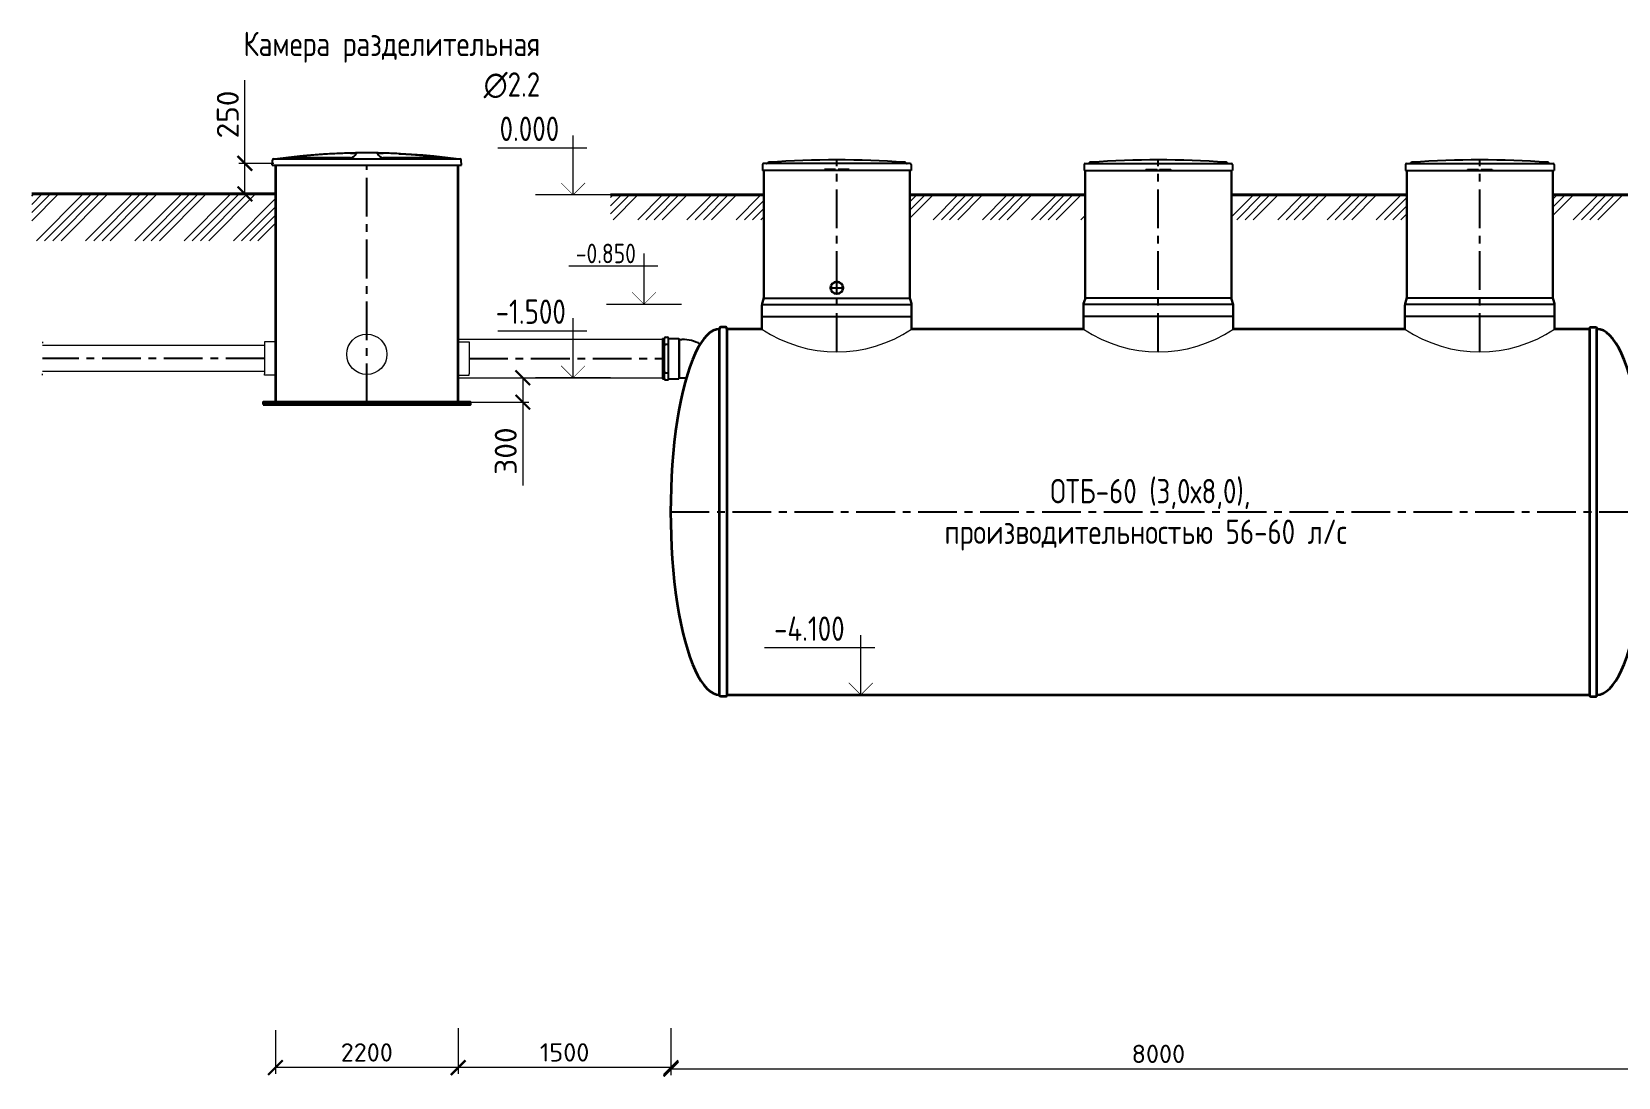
# Model space of a CAD drawing. Header units: millimetres. Extents: x 24859265 to 26550985, y 32092698 to 33532929.
# Drawn here: x 26216617 to 26229637, y 33031291 to 33039867 of the extents above; entities that cross this region are included whole.
import ezdxf

# ---------------------------------------------------------------- set-up
doc = ezdxf.new("R2010")
doc.units = ezdxf.units.MM
doc.linetypes.add('осевая', pattern=[50.8, 31.75, -6.35, 6.35, -6.35])
doc.layers.add('Mitat', color=1, linetype='Continuous')
doc.layers.add('Системный слой', color=7, linetype='Continuous')
doc.layers.add('эколайн', color=7, linetype='Continuous', lineweight=30)
doc.styles.add('ARTEM Arial', font='simplex.shx')
doc.styles.add('ARTEM GOST', font='GOST_0.TTF')
doc.dimstyles.new('ARTEM', dxfattribs={"dimtxt": 70, "dimasz": 50, "dimexe": 35, "dimexo": 15, "dimgap": 10, "dimtad": 1, "dimdec": 0, "dimtxsty": 'ARTEM Arial', "dimcen": 2.5, "dimclrd": 7, "dimclre": 7, "dimclrt": 7, "dimadec": 0, "dimazin": 0, "dimtfac": 1, "dimtdec": 0, "dimtmove": 0, "dimatfit": 3, "dimfxl": 1, "dimlwd": 15, "dimlwe": 15, "dimarcsym": 0})

# ---------------------------------------------------------------- blocks, each defined once
blk = doc.blocks.new('_ArchTick')
at = {"color": 0, "linetype": 'ByBlock', "const_width": 0.15}
blk.add_lwpolyline([(-0.5, -0.5), (0.5, 0.5)], dxfattribs=at)
blk = doc.blocks.new('*D468')
at = {"color": 5, "lineweight": 15, "transparency": 16777216}
for p, q in [((26220221, 33037028), (26220697, 33037028)), ((26220647, 33037028), (26220647, 33036828)), ((26220132, 33036828), (26220697, 33036828)), ((26220647, 33036828), (26220647, 33036145))]:
    blk.add_line(p, q, dxfattribs=at)
at = {"color": 5, "lineweight": 15, "transparency": 16777216, "xscale": 120, "yscale": 120, "zscale": 120}
for p, rotation in [((26220647, 33037028), 90), ((26220647, 33036828), 270)]:
    blk.add_blockref('_ArchTick', p, dxfattribs=dict(at, rotation=rotation))
at = {"color": 7, "lineweight": 20, "transparency": 16777216, "insert": (26220507, 33036427), "char_height": 180, "attachment_point": 5, "rotation": 90, "style": 'ARTEM Arial'}
blk.add_mtext('300', dxfattribs=at)
blk = doc.blocks.new('*D469')
at = {"color": 5, "lineweight": 15, "transparency": 16777216}
for p, q in [((26218366, 33038787), (26218366, 33039469)), ((26218603, 33038787), (26218316, 33038787)), ((26218366, 33038537), (26218366, 33038787)), ((26218603, 33038537), (26218316, 33038537))]:
    blk.add_line(p, q, dxfattribs=at)
at = {"color": 5, "lineweight": 15, "transparency": 16777216, "xscale": 120, "yscale": 120, "zscale": 120}
for p, rotation in [((26218366, 33038787), 90), ((26218366, 33038537), 270)]:
    blk.add_blockref('_ArchTick', p, dxfattribs=dict(at, rotation=rotation))
at = {"color": 7, "lineweight": 20, "transparency": 16777216, "insert": (26218226, 33039188), "char_height": 180, "attachment_point": 5, "rotation": 90, "style": 'ARTEM Arial'}
blk.add_mtext('250', dxfattribs=at)
blk = doc.blocks.new('*D470')
at = {"color": 7, "lineweight": 15, "transparency": 16777216}
for p, q in [((26221863, 33031693), (26221863, 33031308)), ((26229863, 33031680), (26229863, 33031308)), ((26229863, 33031358), (26221863, 33031358))]:
    blk.add_line(p, q, dxfattribs=at)
at = {"color": 7, "lineweight": 15, "transparency": 16777216, "xscale": 120, "yscale": 120, "zscale": 120, "rotation": 180}
blk.add_blockref('_ArchTick', (26221863, 33031358), dxfattribs=at)
at = {"color": 7, "lineweight": 15, "transparency": 16777216, "xscale": 120, "yscale": 120, "zscale": 120}
blk.add_blockref('_ArchTick', (26229863, 33031358), dxfattribs=at)
at = {"color": 7, "lineweight": 20, "transparency": 16777216, "insert": (26225863, 33031483), "char_height": 150, "attachment_point": 5, "style": 'ARTEM Arial'}
blk.add_mtext('8000', dxfattribs=at)
blk = doc.blocks.new('*D489')
at = {"color": 7, "lineweight": 15, "transparency": 16777216}
for p, q in [((26220117, 33031678), (26220117, 33031320)), ((26221863, 33031693), (26221863, 33031320)), ((26221863, 33031370), (26220117, 33031370))]:
    blk.add_line(p, q, dxfattribs=at)
at = {"color": 7, "lineweight": 15, "transparency": 16777216, "xscale": 120, "yscale": 120, "zscale": 120, "rotation": 180}
blk.add_blockref('_ArchTick', (26220117, 33031370), dxfattribs=at)
at = {"color": 7, "lineweight": 15, "transparency": 16777216, "xscale": 120, "yscale": 120, "zscale": 120}
blk.add_blockref('_ArchTick', (26221863, 33031370), dxfattribs=at)
at = {"color": 7, "lineweight": 20, "transparency": 16777216, "insert": (26220990, 33031495), "char_height": 150, "attachment_point": 5, "style": 'ARTEM Arial'}
blk.add_mtext('1500', dxfattribs=at)
blk = doc.blocks.new('*D490')
at = {"color": 7, "lineweight": 15, "transparency": 16777216}
for p, q in [((26218617, 33031678), (26218617, 33031320)), ((26220117, 33031693), (26220117, 33031320)), ((26220117, 33031370), (26218617, 33031370))]:
    blk.add_line(p, q, dxfattribs=at)
at = {"color": 7, "lineweight": 15, "transparency": 16777216, "xscale": 120, "yscale": 120, "zscale": 120, "rotation": 180}
blk.add_blockref('_ArchTick', (26218617, 33031370), dxfattribs=at)
at = {"color": 7, "lineweight": 15, "transparency": 16777216, "xscale": 120, "yscale": 120, "zscale": 120}
blk.add_blockref('_ArchTick', (26220117, 33031370), dxfattribs=at)
at = {"color": 7, "lineweight": 20, "transparency": 16777216, "insert": (26219367, 33031495), "char_height": 150, "attachment_point": 5, "style": 'ARTEM Arial'}
blk.add_mtext('2200', dxfattribs=at)

msp = doc.modelspace()

# ---------------------------------------------------------------- hatches: boundary and pattern name
at = {"lineweight": 20}
h = msp.add_hatch(dxfattribs=at)
h.set_pattern_fill('ANSI34', color=253, scale=15, style=0)
h.set_pattern_definition([(45, (25874252.4, 33862823.8), (-202.05576, 202.05576), []), (45, (25874319.77, 33862823.8), (-202.05576, 202.05576), []), (45, (25874387.12, 33862823.8), (-202.05576, 202.05576), []), (45, (25874454.47, 33862823.8), (-202.05576, 202.05576), [])])
h.paths.add_polyline_path([(26218617.0076, 33038536.6327), (26216617.0076, 33038536.6327), (26216617.0076, 33038152.5421), (26218617.0076, 33038152.5421)])

# ---------------------------------------------------------------- linework, layer by layer
at = {"color": 1, "linetype": 'осевая', "lineweight": 25, "ltscale": 10}
for p, q in [((26223224.1273, 33037240.6225), (26223224.1273, 33038815.3757)), ((26225862.5202, 33037240.6225), (26225862.5202, 33038815.3757)), ((26228500.9131, 33037240.6225), (26228500.9131, 33038815.3757)), ((26219367.0076, 33036828.0109), (26219367.0076, 33038773.6757)), ((26223174.1273, 33037766.9072), (26223274.1273, 33037766.9072)), ((26223224.1273, 33037716.9072), (26223224.1273, 33037816.9072)), ((26218527.6515, 33037186.6327), (26216706.3638, 33037186.6327)), ((26220206.3638, 33037186.6327), (26221794.522, 33037186.6327)), ((26221860.2687, 33035928.3327), (26229860.2687, 33035928.3327))]:
    msp.add_line(p, q, dxfattribs=at)
at = {"lineweight": 35}
for p, q in [((26218617.0076, 33038773.6757), (26218617.0076, 33036828.0109)), ((26220117.0076, 33036828.0109), (26220117.0076, 33038773.6757)), ((26218617.0076, 33036828.0109), (26220117.0076, 33036828.0109))]:
    msp.add_line(p, q, dxfattribs=at)
at = {"lineweight": 30}
for p, q in [((26222624.1273, 33038728.3327), (26222624.1273, 33037688.0829)), ((26223824.1273, 33038728.3327), (26223824.1273, 33037688.0829)), ((26225262.5202, 33038728.3327), (26225262.5202, 33037681.2652)), ((26226462.5202, 33038728.3327), (26226462.5202, 33037688.0829)), ((26227900.9131, 33038728.3327), (26227900.9131, 33037681.2652)), ((26229100.9131, 33038728.3327), (26229100.9131, 33037688.0829)), ((26222610.1273, 33037624.8428), (26222610.1273, 33037428.3327)), ((26222611.4553, 33037637.35), (26222622.7992, 33037674.5122)), ((26223836.7992, 33037637.35), (26223825.4553, 33037674.5122)), ((26223838.1273, 33037624.8428), (26223838.1273, 33037428.3327)), ((26225248.5202, 33037624.8428), (26225248.5202, 33037428.3327)), ((26225249.8482, 33037637.35), (26225261.1921, 33037674.5122)), ((26226475.1921, 33037637.35), (26226463.8482, 33037674.5122)), ((26226476.5202, 33037624.8428), (26226476.5202, 33037428.3327)), ((26227886.9131, 33037624.8428), (26227886.9131, 33037428.3327)), ((26227888.2411, 33037637.35), (26227899.585, 33037674.5122)), ((26229113.585, 33037637.35), (26229102.2411, 33037674.5122)), ((26229114.9131, 33037624.8428), (26229114.9131, 33037428.3327))]:
    msp.add_line(p, q, dxfattribs=at)
at = {"lineweight": 40}
for p, q in [((26216617.0076, 33038536.6327), (26218617.0076, 33038536.6327)), ((26222624.1273, 33038528.3327), (26221367.9988, 33038528.3327)), ((26225262.5202, 33038528.3327), (26223824.1273, 33038528.3327)), ((26227900.9131, 33038528.3327), (26226462.5202, 33038528.3327)), ((26232114.8277, 33038528.3327), (26229100.9131, 33038528.3327))]:
    msp.add_line(p, q, dxfattribs=at)
at = {"lineweight": 20}
for p, q in [((26221367.9988, 33038506.935), (26221389.3966, 33038528.3327)), ((26221367.9988, 33038439.583), (26221456.7485, 33038528.3327)), ((26221367.9988, 33038372.2311), (26221524.1005, 33038528.3327)), ((26221387.9723, 33038324.8525), (26221591.4526, 33038528.3327)), ((26221590.0279, 33038324.8525), (26221793.5081, 33038528.3327)), ((26221657.3798, 33038324.8525), (26221860.86, 33038528.3327)), ((26221724.7318, 33038324.8525), (26221928.212, 33038528.3327)), ((26221792.0839, 33038324.8525), (26221995.5641, 33038528.3327)), ((26221994.1394, 33038324.8525), (26222197.6196, 33038528.3327)), ((26222061.4913, 33038324.8525), (26222264.9716, 33038528.3327)), ((26222128.8433, 33038324.8525), (26222332.3235, 33038528.3327)), ((26222196.1954, 33038324.8525), (26222399.6756, 33038528.3327)), ((26222398.2509, 33038324.8525), (26222601.7311, 33038528.3327)), ((26223824.1273, 33038471.0424), (26223881.4177, 33038528.3327)), ((26223824.1273, 33038403.6904), (26223948.7696, 33038528.3327)), ((26223824.1273, 33038336.3383), (26224016.1217, 33038528.3327)), ((26224014.697, 33038324.8525), (26224218.1772, 33038528.3327)), ((26224082.049, 33038324.8525), (26224285.5292, 33038528.3327)), ((26224149.4009, 33038324.8525), (26224352.8811, 33038528.3327)), ((26224216.753, 33038324.8525), (26224420.2332, 33038528.3327)), ((26224418.8085, 33038324.8525), (26224622.2888, 33038528.3327)), ((26224486.1605, 33038324.8525), (26224689.6407, 33038528.3327)), ((26224553.5124, 33038324.8525), (26224756.9927, 33038528.3327)), ((26224620.8645, 33038324.8525), (26224824.3448, 33038528.3327)), ((26224822.9201, 33038324.8525), (26225026.4003, 33038528.3327)), ((26224890.272, 33038324.8525), (26225093.7522, 33038528.3327)), ((26224957.624, 33038324.8525), (26225161.1042, 33038528.3327)), ((26225024.9761, 33038324.8525), (26225228.4563, 33038528.3327)), ((26226462.5202, 33038348.0065), (26226642.8464, 33038528.3327)), ((26226506.7181, 33038324.8525), (26226710.1983, 33038528.3327)), ((26226574.0701, 33038324.8525), (26226777.5503, 33038528.3327)), ((26226641.4222, 33038324.8525), (26226844.9024, 33038528.3327)), ((26226843.4777, 33038324.8525), (26227046.9579, 33038528.3327)), ((26226910.8296, 33038324.8525), (26227114.3099, 33038528.3327)), ((26226978.1816, 33038324.8525), (26227181.6618, 33038528.3327)), ((26227045.5337, 33038324.8525), (26227249.0139, 33038528.3327)), ((26227247.5892, 33038324.8525), (26227451.0694, 33038528.3327)), ((26227314.9412, 33038324.8525), (26227518.4214, 33038528.3327)), ((26227382.2931, 33038324.8525), (26227585.7733, 33038528.3327)), ((26227449.6452, 33038324.8525), (26227653.1254, 33038528.3327)), ((26227651.7007, 33038324.8525), (26227855.181, 33038528.3327)), ((26229100.9131, 33038494.3783), (26229134.8675, 33038528.3327)), ((26229100.9131, 33038427.0264), (26229202.2194, 33038528.3327)), ((26229100.9131, 33038359.6743), (26229269.5715, 33038528.3327)), ((26229268.1468, 33038324.8525), (26229471.6271, 33038528.3327)), ((26229335.4988, 33038324.8525), (26229538.979, 33038528.3327)), ((26229402.8507, 33038324.8525), (26229606.331, 33038528.3327)), ((26229470.2028, 33038324.8525), (26229673.6831, 33038528.3327)), ((26222465.6029, 33038324.8525), (26222624.1273, 33038483.3769)), ((26222532.9548, 33038324.8525), (26222624.1273, 33038416.025)), ((26227719.0527, 33038324.8525), (26227900.9131, 33038506.7129)), ((26227786.4046, 33038324.8525), (26227900.9131, 33038439.3609)), ((26222600.3069, 33038324.8525), (26222624.1273, 33038348.6729)), ((26225227.0316, 33038324.8525), (26225262.5202, 33038360.3411)), ((26227853.7567, 33038324.8525), (26227900.9131, 33038372.0088)), ((26220117.0076, 33037344.9327), (26221794.522, 33037344.9327)), ((26216706.3638, 33037322.1902), (26216706.3638, 33037311.3827)), ((26218527.6515, 33037294.3327), (26216706.3638, 33037294.3327)), ((26218617.0076, 33037322.1902), (26218527.6515, 33037322.1902)), ((26218527.6515, 33037322.1902), (26218527.6515, 33037311.3827)), ((26218527.6515, 33037311.3827), (26218527.6515, 33037061.8827)), ((26220117.0076, 33037322.1902), (26220206.3638, 33037322.1902)), ((26220206.3638, 33037322.1902), (26220206.3638, 33037311.3827)), ((26220206.3638, 33037311.3827), (26220206.3638, 33037061.8827)), ((26218527.6515, 33037078.9327), (26216706.3638, 33037078.9327)), ((26216706.3638, 33037051.0753), (26216706.3638, 33037061.8827)), ((26218527.6515, 33037051.0753), (26218527.6515, 33037061.8827)), ((26218617.0076, 33037051.0753), (26218527.6515, 33037051.0753)), ((26220117.0076, 33037051.0753), (26220206.3638, 33037051.0753)), ((26220117.0076, 33037028.3327), (26221794.522, 33037028.3327)), ((26220206.3638, 33037051.0753), (26220206.3638, 33037061.8827))]:
    msp.add_line(p, q, dxfattribs=at)
at = {"lineweight": 25}
for p, q in [((26222610.4601, 33037630.597), (26223837.7945, 33037630.597)), ((26222623.7945, 33037681.2652), (26223824.4601, 33037681.2652)), ((26226476.1874, 33037630.597), (26225248.853, 33037630.597)), ((26226462.853, 33037681.2652), (26225262.1874, 33037681.2652)), ((26229114.5803, 33037630.597), (26227887.2459, 33037630.597)), ((26229101.2459, 33037681.2652), (26227900.5803, 33037681.2652)), ((26222610.1273, 33037531.8428), (26223838.1273, 33037531.8428)), ((26226476.5202, 33037531.8428), (26225248.5202, 33037531.8428)), ((26229114.9131, 33037531.8428), (26227886.9131, 33037531.8428))]:
    msp.add_line(p, q, dxfattribs=at)
at = {"color": 7, "lineweight": 25}
for p, q in [((26221794.522, 33037351.0327), (26221794.522, 33037020.6327)), ((26221794.522, 33037351.0327), (26221809.522, 33037351.0327)), ((26221809.522, 33037019.0327), (26221809.522, 33037352.6327)), ((26221818.222, 33037361.3327), (26221833.522, 33037361.3327)), ((26221842.222, 33037019.0327), (26221842.222, 33037352.6327)), ((26221842.222, 33037351.0327), (26221926.522, 33037351.0327)), ((26221930.9676, 33037343.3327), (26221926.522, 33037351.0327)), ((26221930.9676, 33037343.3327), (26221953.4676, 33037343.3327)), ((26221794.522, 33037294.3327), (26221794.522, 33037078.9327)), ((26221794.522, 33037294.3327), (26221809.522, 33037294.3327)), ((26221809.522, 33037077.3327), (26221809.522, 33037294.3327)), ((26221818.222, 33037303.0327), (26221833.522, 33037303.0327)), ((26221842.222, 33037077.3327), (26221842.222, 33037294.3327)), ((26221794.522, 33037078.9327), (26221809.522, 33037078.9327)), ((26221794.522, 33037020.6327), (26221809.522, 33037020.6327)), ((26221818.222, 33037068.6327), (26221833.522, 33037068.6327)), ((26221818.222, 33037010.3327), (26221833.522, 33037010.3327)), ((26221842.222, 33037020.6327), (26221926.522, 33037020.6327)), ((26221930.9676, 33037028.3327), (26221926.522, 33037020.6327)), ((26221930.9676, 33037028.3327), (26221989.0417, 33037028.3327))]:
    msp.add_line(p, q, dxfattribs=at)
at = {"lineweight": 20}
msp.add_lwpolyline([(26216617.0076, 33038536.6327), (26218617.0076, 33038536.6327)], dxfattribs=at)
at = {"lineweight": 35}
for points in [[(26222272.5202, 33037443.3344, 0.4142135624), (26222262.5202, 33037433.3344), (26222262.5202, 33037428.3327)], [(26222322.5202, 33037428.3344), (26222322.5202, 33037433.3344, 0.4142135624), (26222312.5202, 33037443.3344), (26222272.5202, 33037443.3344)], [(26229402.5202, 33037428.3344), (26229402.5202, 33037433.3344, -0.4142135624), (26229412.5202, 33037443.3344), (26229452.5202, 33037443.3344)], [(26229452.5202, 33037443.3344, -0.4142135624), (26229462.5202, 33037433.3344), (26229462.5202, 33037428.3327)], [(26222272.5202, 33034413.3311, -0.4142135624), (26222262.5202, 33034423.3311), (26222262.5202, 33034428.3327)], [(26222322.5202, 33034428.3311), (26222322.5202, 33034423.3311, -0.4142135624), (26222312.5202, 33034413.3311), (26222272.5202, 33034413.3311)], [(26229402.5202, 33034428.3311), (26229402.5202, 33034423.3311, 0.4142135624), (26229412.5202, 33034413.3311), (26229452.5202, 33034413.3311)], [(26229452.5202, 33034413.3311, 0.4142135624), (26229462.5202, 33034423.3311), (26229462.5202, 33034428.3327)]]:
    msp.add_lwpolyline(points, format="xyb", dxfattribs=at)
for points in [[(26222262.5202, 33034428.3327), (26222262.5202, 33037428.3327)], [(26222610.1273, 33037428.3327), (26222322.5202, 33037428.3327)], [(26222610.1273, 33037428.3327), (26222322.5202, 33037428.3327)], [(26222322.5202, 33037428.3327), (26222322.5202, 33034428.3327)], [(26225248.5202, 33037428.3327), (26223838.1273, 33037428.3327)], [(26227886.9131, 33037428.3327), (26226476.5202, 33037428.3327)], [(26229402.5202, 33037428.3327), (26229114.9131, 33037428.3327)], [(26229402.5202, 33037428.3327), (26229402.5202, 33034428.3327)], [(26229462.5202, 33034428.3327), (26229462.5202, 33037428.3327)], [(26222322.5202, 33034428.3327), (26229402.5202, 33034428.3327)]]:
    msp.add_lwpolyline(points, dxfattribs=at)
msp.add_lwpolyline([(26218517.0076, 33036808.0109), (26220217.0076, 33036808.0109), (26220217.0076, 33036828.0109), (26218517.0076, 33036828.0109)], close=True, dxfattribs=at)
msp.add_circle((26223224.1273, 33037766.9072), 50, dxfattribs=at)
at = {"lineweight": 20}
msp.add_circle((26219367.0078, 33037220.9581), 164.9984, dxfattribs=at)
at = {"color": 7, "lineweight": 25}
for centre, radius, start, end in [((26222646.1249, 33038801.5325), 14.8378, 270.00090244, 300.58038667), ((26222675.3246, 33038763.7789), 33.0566, 102.60850985, 130.91712828), ((26223224.1273, 33030811.9573), 8003.4184, 86.01630263, 93.98369737), ((26223772.9299, 33038763.7789), 33.0566, 49.08287172, 77.39149015), ((26223802.1296, 33038801.5325), 14.8378, 239.41961333, 269.99909756), ((26225284.5178, 33038801.5325), 14.8378, 270.00090244, 300.58038667), ((26225313.7175, 33038763.7789), 33.0566, 102.60850985, 130.91712828), ((26225862.5202, 33030811.9573), 8003.4184, 86.01630263, 93.98369737), ((26226411.3228, 33038763.7789), 33.0566, 49.08287172, 77.39149015), ((26226440.5225, 33038801.5325), 14.8378, 239.41961333, 269.99909756), ((26227922.9107, 33038801.5325), 14.8378, 270.00090244, 300.58038667), ((26227952.1104, 33038763.7789), 33.0566, 102.60850985, 130.91712828), ((26228500.9131, 33030811.9573), 8003.4184, 86.01630263, 93.98369737), ((26229049.7157, 33038763.7789), 33.0566, 49.08287172, 77.39149015), ((26229078.9154, 33038801.5325), 14.8378, 239.41961333, 269.99909756), ((26221818.222, 33037352.6327), 8.7, 90, 180), ((26221833.522, 33037352.6327), 8.7, 0, 90), ((26221953.4676, 33037028.3327), 315, 61.6369487, 90), ((26221818.222, 33037294.3327), 8.7, 90, 180), ((26221833.522, 33037294.3327), 8.7, 0, 90), ((26221818.222, 33037077.3327), 8.7, 180, 270), ((26221818.222, 33037019.0327), 8.7, 180, 270), ((26221833.522, 33037077.3327), 8.7, 270, 0), ((26221833.522, 33037019.0327), 8.7, 270, 0)]:
    msp.add_arc(centre, radius, start, end, dxfattribs=at)
at = {"lineweight": 30}
for centre, start, end in [((26222680.1273, 33037623.7792), 168.82142952, 180), ((26222554.1273, 33037688.0829), 348.82142952, 0), ((26223894.1273, 33037688.0829), 180, 191.17857048), ((26223768.1273, 33037623.7792), 0, 11.17857048), ((26225318.5202, 33037623.7792), 168.82142952, 180), ((26225192.5202, 33037688.0829), 348.82142952, 0), ((26226532.5202, 33037688.0829), 180, 191.17857048), ((26226406.5202, 33037623.7792), 0, 11.17857048), ((26227956.9131, 33037623.7792), 168.82142952, 180), ((26227830.9131, 33037688.0829), 348.82142952, 0), ((26229170.9131, 33037688.0829), 180, 191.17857048), ((26229044.9131, 33037623.7792), 0, 11.17857048)]:
    msp.add_arc(centre, 70, start, end, dxfattribs=at)
at = {"lineweight": 20}
for centre in [(26223224.1273, 33038338.6743), (26225862.5202, 33038338.6743), (26228500.9131, 33038338.6743)]:
    msp.add_arc(centre, 1098.0518, 236.00143224, 303.99856776, dxfattribs=at)
at = {"lineweight": 35}
for centre, start_param, end_param in [((26222262.5202, 33035928.3327), 0, 3.1415926536), ((26229462.5202, 33035928.3327), 3.1415926536, 6.2831853072)]:
    msp.add_ellipse(centre, major_axis=(0, 1500), ratio=0.2681676507, start_param=start_param, end_param=end_param, dxfattribs=at)
at = {"layer": 'Mitat', "color": 7, "lineweight": 25}
for p, q in [((26221926.522, 33037351.0327), (26221926.522, 33037020.6327)), ((26221930.9676, 33037343.3327), (26221930.9676, 33037028.3327))]:
    msp.add_line(p, q, dxfattribs=at)
at = {"layer": 'Системный слой', "color": 7, "lineweight": 25}
for p, q in [((26218589.6332, 33038773.6757), (26218593.209, 33038814.5473)), ((26218603.171, 33038823.6757), (26219367.0076, 33038823.6757)), ((26219231.9973, 33038833.6556), (26218725.1327, 33038833.6556)), ((26219280.7164, 33038871.32), (26219278.9819, 33038866.5546)), ((26219367.0076, 33038823.6757), (26220130.8443, 33038823.6757)), ((26219455.0334, 33038866.5546), (26219453.2989, 33038871.32)), ((26220008.8826, 33038833.6556), (26219502.018, 33038833.6556)), ((26220144.3821, 33038773.6757), (26220140.8063, 33038814.5473)), ((26222614.7797, 33038777.792), (26222614.7797, 33038728.3327)), ((26223824.5721, 33038786.6947), (26222623.6824, 33038786.6947)), ((26223833.4748, 33038777.792), (26223833.4748, 33038728.3327)), ((26225253.1726, 33038777.792), (26225253.1726, 33038728.3327)), ((26225262.0753, 33038786.6947), (26226462.965, 33038786.6947)), ((26226471.8677, 33038777.792), (26226471.8677, 33038728.3327)), ((26227891.5655, 33038777.792), (26227891.5655, 33038728.3327)), ((26227900.4682, 33038786.6947), (26229101.3579, 33038786.6947)), ((26229110.2606, 33038777.792), (26229110.2606, 33038728.3327)), ((26218589.6332, 33038773.6757), (26219367.0076, 33038773.6757)), ((26219367.0076, 33038773.6757), (26220144.3821, 33038773.6757)), ((26223122.5113, 33038728.3327), (26222614.7797, 33038728.3327)), ((26223122.5113, 33038736.2462), (26223122.5113, 33038728.3327)), ((26223126.7859, 33038736.2462), (26223122.5113, 33038736.2462)), ((26223126.7859, 33038728.3327), (26223122.5113, 33038728.3327)), ((26223126.7859, 33038736.2462), (26223126.7859, 33038728.3327)), ((26223151.4789, 33038736.2462), (26223126.7859, 33038736.2462)), ((26223151.4789, 33038728.3327), (26223126.7859, 33038728.3327)), ((26223214.2354, 33038736.2462), (26223151.4789, 33038736.2462)), ((26223214.2354, 33038728.3327), (26223151.4789, 33038728.3327)), ((26223214.2354, 33038736.2462), (26223214.2354, 33038728.3327)), ((26223234.0191, 33038728.3327), (26223214.2354, 33038728.3327)), ((26223234.0191, 33038736.2462), (26223234.0191, 33038728.3327)), ((26223296.7757, 33038736.2462), (26223234.0191, 33038736.2462)), ((26223296.7757, 33038728.3327), (26223234.0191, 33038728.3327)), ((26223321.4687, 33038736.2462), (26223296.7757, 33038736.2462)), ((26223321.4687, 33038728.3327), (26223296.7757, 33038728.3327)), ((26223325.7432, 33038736.2462), (26223321.4687, 33038736.2462)), ((26223321.4687, 33038736.2462), (26223321.4687, 33038728.3327)), ((26223325.7432, 33038728.3327), (26223321.4687, 33038728.3327)), ((26223325.7432, 33038736.2462), (26223325.7432, 33038728.3327)), ((26223833.4748, 33038728.3327), (26223325.7432, 33038728.3327)), ((26225253.1726, 33038728.3327), (26225760.9042, 33038728.3327)), ((26225760.9042, 33038736.2462), (26225765.1787, 33038736.2462)), ((26225760.9042, 33038736.2462), (26225760.9042, 33038728.3327)), ((26225760.9042, 33038728.3327), (26225765.1787, 33038728.3327)), ((26225765.1787, 33038736.2462), (26225789.8718, 33038736.2462)), ((26225765.1787, 33038736.2462), (26225765.1787, 33038728.3327)), ((26225765.1787, 33038728.3327), (26225789.8718, 33038728.3327)), ((26225789.8718, 33038736.2462), (26225852.6283, 33038736.2462)), ((26225789.8718, 33038728.3327), (26225852.6283, 33038728.3327)), ((26225852.6283, 33038736.2462), (26225852.6283, 33038728.3327)), ((26225852.6283, 33038728.3327), (26225872.412, 33038728.3327)), ((26225872.412, 33038736.2462), (26225872.412, 33038728.3327)), ((26225872.412, 33038736.2462), (26225935.1686, 33038736.2462)), ((26225872.412, 33038728.3327), (26225935.1686, 33038728.3327)), ((26225935.1686, 33038736.2462), (26225959.8616, 33038736.2462)), ((26225935.1686, 33038728.3327), (26225959.8616, 33038728.3327)), ((26225959.8616, 33038736.2462), (26225959.8616, 33038728.3327)), ((26225959.8616, 33038736.2462), (26225964.1361, 33038736.2462)), ((26225959.8616, 33038728.3327), (26225964.1361, 33038728.3327)), ((26225964.1361, 33038736.2462), (26225964.1361, 33038728.3327)), ((26225964.1361, 33038728.3327), (26226471.8677, 33038728.3327)), ((26227891.5655, 33038728.3327), (26228399.2971, 33038728.3327)), ((26228399.2971, 33038736.2462), (26228403.5716, 33038736.2462)), ((26228399.2971, 33038736.2462), (26228399.2971, 33038728.3327)), ((26228399.2971, 33038728.3327), (26228403.5716, 33038728.3327)), ((26228403.5716, 33038736.2462), (26228428.2647, 33038736.2462)), ((26228403.5716, 33038736.2462), (26228403.5716, 33038728.3327)), ((26228403.5716, 33038728.3327), (26228428.2647, 33038728.3327)), ((26228428.2647, 33038736.2462), (26228491.0212, 33038736.2462)), ((26228428.2647, 33038728.3327), (26228491.0212, 33038728.3327)), ((26228491.0212, 33038736.2462), (26228491.0212, 33038728.3327)), ((26228491.0212, 33038728.3327), (26228510.8049, 33038728.3327)), ((26228510.8049, 33038736.2462), (26228510.8049, 33038728.3327)), ((26228510.8049, 33038736.2462), (26228573.5615, 33038736.2462)), ((26228510.8049, 33038728.3327), (26228573.5615, 33038728.3327)), ((26228573.5615, 33038736.2462), (26228598.2545, 33038736.2462)), ((26228573.5615, 33038728.3327), (26228598.2545, 33038728.3327)), ((26228598.2545, 33038736.2462), (26228598.2545, 33038728.3327)), ((26228598.2545, 33038736.2462), (26228602.529, 33038736.2462)), ((26228598.2545, 33038728.3327), (26228602.529, 33038728.3327)), ((26228602.529, 33038736.2462), (26228602.529, 33038728.3327)), ((26228602.529, 33038728.3327), (26229110.2606, 33038728.3327))]:
    msp.add_line(p, q, dxfattribs=at)
for centre, radius, start, end in [((26218603.171, 33038813.6757), 10, 90, 174.9999999), ((26219367.0076, 33033475.7857), 5397.89, 82.19547593, 97.80452407), ((26219231.9973, 33038883.6556), 50, 270, 340.00000002), ((26219502.018, 33038883.6556), 50, 199.99999998, 270), ((26220130.8443, 33038813.6757), 10, 5.0000001, 90), ((26222623.6824, 33038777.792), 8.9027, 90, 180), ((26223824.5721, 33038777.792), 8.9027, 0, 90), ((26225262.0753, 33038777.792), 8.9027, 90, 180), ((26226462.965, 33038777.792), 8.9027, 0, 90), ((26227900.4682, 33038777.792), 8.9027, 90, 180), ((26229101.3579, 33038777.792), 8.9027, 0, 90)]:
    msp.add_arc(centre, radius, start, end, dxfattribs=at)
for start_param, end_param in [(-1.5443622625, -1.5187311118), (-1.6228615418, -1.5972303911)]:
    msp.add_ellipse((26219367.0076, 33034134.659), major_axis=(-5042.411, 0), ratio=0.9396926208, start_param=start_param, end_param=end_param, dxfattribs=at)
for points, knots in [([(26219104.592, 33038866.5546), (26219084.896, 33038865.59), (26219050.5016, 33038863.7147), (26219011.2354, 33038861.1901), (26218977.2612, 33038858.8157), (26218948.7313, 33038856.6637), (26218920.6602, 33038854.3539), (26218902.6594, 33038852.8006), (26218889.6918, 33038851.648), (26218877.0222, 33038850.4898), (26218864.7518, 33038849.3376), (26218852.8879, 33038848.1945), (26218841.6387, 33038847.0842), (26218830.9115, 33038846.0011), (26218820.8206, 33038844.9603), (26218811.2723, 33038843.9554), (26218802.3803, 33038843.0019), (26218793.9381, 33038842.0804), (26218786.0038, 33038841.1995), (26218778.532, 33038840.3562), (26218771.7373, 33038839.5774), (26218765.5082, 33038838.8528), (26218759.955, 33038838.1978), (26218754.9698, 33038837.6018), (26218750.6623, 33038837.0804), (26218746.8183, 33038836.6095), (26218743.4447, 33038836.1913), (26218740.4524, 33038835.8158), (26218737.9616, 33038835.4994), (26218735.8603, 33038835.2293), (26218734.162, 33038835.0085), (26218732.7609, 33038834.8242), (26218731.668, 33038834.6787), (26218730.7586, 33038834.5564), (26218729.9921, 33038834.4523), (26218729.3135, 33038834.359), (26218728.7423, 33038834.2795), (26218728.2523, 33038834.2105), (26218727.8433, 33038834.1522), (26218727.3814, 33038834.0855), (26218726.9728, 33038834.0254), (26218726.6058, 33038833.9701), (26218726.331, 33038833.9279), (26218726.1094, 33038833.893), (26218725.9283, 33038833.8638), (26218725.7835, 33038833.84), (26218725.6335, 33038833.8146), (26218725.4862, 33038833.7886), (26218725.36, 33038833.7653), (26218725.2427, 33038833.7423), (26218725.1282, 33038833.7176), (26218725.033, 33038833.6925), (26218724.9897, 33038833.6716), (26218725.0182, 33038833.6585), (26218725.0866, 33038833.6555), (26218725.1327, 33038833.6556)], [0, 0, 0, 0, 8.4905695969, 14.8157009333, 16.9144847187, 23.1340576947, 27.1222010157, 29.0419956937, 30.9199254009, 32.7356627457, 34.5313415046, 36.2414342646, 37.8861135141, 39.4200463625, 40.9084750932, 42.2814056944, 43.5837529801, 44.7904978886, 45.9713003543, 47.0558703602, 48.0699333312, 48.9668500539, 49.818162945, 50.5500268055, 51.2088700376, 51.7687749444, 52.3022872438, 52.7569701418, 53.1585160637, 53.4774578404, 53.7669293022, 53.9915934839, 54.1796537148, 54.3263311653, 54.4665015193, 54.5878126027, 54.6971361994, 54.788021687, 54.8725920496, 54.9429839175, 55.0758673169, 55.1419207541, 55.2035091704, 55.2819042792, 55.3200793335, 55.3595913676, 55.413309431, 55.4661591766, 55.5177290408, 55.5661299207, 55.630229632, 55.7149079337, 55.8083013313, 55.9048158905, 56, 56, 56, 56]), ([(26219233.7317, 33038871.32), (26219236.2517, 33038871.3826), (26219239.6285, 33038871.4603), (26219244.221, 33038871.554), (26219246.7094, 33038871.6006), (26219249.5694, 33038871.65), (26219251.572, 33038871.6817), (26219253.9101, 33038871.715), (26219255.798, 33038871.7397), (26219257.9781, 33038871.7646), (26219260.3963, 33038871.7879), (26219262.6728, 33038871.8045), (26219264.7915, 33038871.8147), (26219266.4678, 33038871.819), (26219268.0059, 33038871.8195), (26219269.6296, 33038871.816), (26219271.1583, 33038871.8078), (26219272.472, 33038871.7958), (26219273.6728, 33038871.7809), (26219274.8858, 33038871.7608), (26219276.2617, 33038871.7291), (26219277.3759, 33038871.693), (26219278.2258, 33038871.656), (26219278.8134, 33038871.624), (26219279.3702, 33038871.5867), (26219279.93, 33038871.5371), (26219280.5609, 33038871.451), (26219280.7361, 33038871.3743), (26219280.7164, 33038871.32)], [0, 0, 0, 0, 2.9513272764, 3.9424803671, 5.4361728267, 5.9343134456, 7.4227758384, 7.9145534929, 8.8910107768, 9.8520121249, 10.7968724946, 12.188090515, 13.0935219556, 13.97038052, 14.8125321522, 15.6188044169, 16.773919248, 17.6324604231, 18.2350171382, 19.3170583238, 20.4081033063, 21.7581768581, 22.619837977, 23.354994625, 24.0826329613, 25.1483017802, 26.4600108246, 29, 29, 29, 29]), ([(26219453.2989, 33038871.32), (26219453.2912, 33038871.3412), (26219453.3166, 33038871.3819), (26219453.4774, 33038871.4398), (26219453.7617, 33038871.4942), (26219454.1757, 33038871.5454), (26219454.7222, 33038871.5929), (26219455.4007, 33038871.6364), (26219456.2084, 33038871.6755), (26219457.1402, 33038871.71), (26219458.1882, 33038871.7397), (26219459.3427, 33038871.7646), (26219460.5938, 33038871.7846), (26219461.9347, 33038871.8), (26219463.3516, 33038871.8109), (26219464.8278, 33038871.8173), (26219466.5709, 33038871.8201), (26219468.5901, 33038871.8173), (26219470.7346, 33038871.8078), (26219472.5477, 33038871.7958), (26219474.3625, 33038871.7809), (26219476.6747, 33038871.7582), (26219478.9968, 33038871.73), (26219481.5914, 33038871.6943), (26219483.956, 33038871.6583), (26219486.2663, 33038871.6188), (26219488.6416, 33038871.5757), (26219491.1834, 33038871.5265), (26219494.4156, 33038871.4581), (26219497.4146, 33038871.39), (26219499.3383, 33038871.3435), (26219500.2835, 33038871.32)], [0, 0, 0, 0, 1.1000986003, 2.1738803453, 3.2566369946, 4.3503231637, 5.4483426962, 6.5482079399, 7.6446693758, 8.733300406, 9.8107705123, 10.8711857929, 11.9137903389, 12.9394540654, 13.9514897678, 14.933691886, 15.8846511358, 17.2345428049, 18.5091522736, 19.4565080531, 20.1213982215, 21.3153747021, 22.9233838357, 23.4658060874, 24.959821216, 26.1740684541, 26.5739398193, 28.1252786158, 29.5278356549, 30.7870607735, 32, 32, 32, 32]), ([(26219629.4233, 33038866.5546), (26219648.8542, 33038865.603), (26219687.6668, 33038863.4897), (26219740.8397, 33038860.0082), (26219788.2156, 33038856.4482), (26219824.7759, 33038853.4039), (26219851.1407, 33038851.0361), (26219867.8157, 33038849.4751), (26219879.7506, 33038848.3287), (26219891.081, 33038847.2134), (26219901.897, 33038846.1242), (26219912.0835, 33038845.076), (26219921.7316, 33038844.0628), (26219930.7271, 33038843.1001), (26219939.2741, 33038842.1688), (26219947.312, 33038841.2778), (26219954.8837, 33038840.4244), (26219961.7723, 33038839.6358), (26219968.0895, 33038838.9017), (26219973.7226, 33038838.2379), (26219978.7797, 33038837.6338), (26219983.1484, 33038837.1053), (26219987.0457, 33038836.6282), (26219990.4637, 33038836.2046), (26219993.4927, 33038835.8246), (26219996.0102, 33038835.505), (26219998.1308, 33038835.2325), (26219999.8414, 33038835.0101), (26220001.2501, 33038834.8247), (26220002.3462, 33038834.6789), (26220003.2567, 33038834.5564), (26220004.0231, 33038834.4523), (26220004.7017, 33038834.359), (26220005.273, 33038834.2795), (26220005.763, 33038834.2105), (26220006.172, 33038834.1522), (26220006.6339, 33038834.0855), (26220007.0425, 33038834.0254), (26220007.4095, 33038833.9701), (26220007.6843, 33038833.9279), (26220007.9059, 33038833.893), (26220008.087, 33038833.8638), (26220008.2317, 33038833.84), (26220008.3818, 33038833.8146), (26220008.5291, 33038833.7886), (26220008.6553, 33038833.7653), (26220008.7726, 33038833.7423), (26220008.8871, 33038833.7176), (26220008.9822, 33038833.6925), (26220009.0256, 33038833.6716), (26220008.9971, 33038833.6585), (26220008.9287, 33038833.6555), (26220008.8826, 33038833.6556)], [0, 0, 0, 0, 7.9271864215, 15.8230744979, 21.6780077935, 27.2673409203, 30.7753277075, 32.4829306642, 34.1112005463, 35.6786027257, 37.1427067387, 38.5641991472, 39.8772025127, 41.1237723654, 42.2801087252, 43.4117638789, 44.4516461539, 45.4242419492, 46.2849150456, 47.101989427, 47.8044508873, 48.4367360041, 48.973773198, 49.4852617248, 49.9206085217, 50.3046714766, 50.6090466585, 50.8850362951, 51.0986800602, 51.2771696919, 51.4159891471, 51.5486510337, 51.6634644802, 51.7669325483, 51.8529498171, 51.9329898727, 51.9996106167, 52.1253746701, 52.1878892907, 52.2461781885, 52.3203735468, 52.3565035487, 52.3938989168, 52.4447392837, 52.4947578224, 52.5435650206, 52.5893729811, 52.6500387605, 52.7301807158, 52.8185709009, 52.9099150411, 53, 53, 53, 53])]:
    msp.add_open_spline(points, degree=3, knots=knots, dxfattribs=at)
at = {"layer": 'эколайн', "lineweight": 13, "ltscale": 200}
for p, q in [((26221059.5613, 33038912.1386), (26220442.6863, 33038912.1386)), ((26221059.5613, 33038912.1386), (26221059.5613, 33039016.8153)), ((26221173.9077, 33038912.1386), (26221059.5613, 33038912.1386)), ((26221059.5613, 33038528.3327), (26221059.5613, 33038912.1386)), ((26221367.9988, 33038528.3327), (26220751.1238, 33038528.3327)), ((26221641.9205, 33037942.771), (26221641.9205, 33038047.4478)), ((26221641.9205, 33037942.771), (26221025.0455, 33037942.771)), ((26221756.2669, 33037942.771), (26221641.9205, 33037942.771)), ((26221641.9205, 33037631.9072), (26221641.9205, 33037942.771)), ((26221333.483, 33037631.9072), (26221950.358, 33037631.9072)), ((26221059.5613, 33037412.1386), (26221059.5613, 33037516.8153)), ((26221059.5613, 33037412.1386), (26220442.6863, 33037412.1386)), ((26221173.9077, 33037412.1386), (26221059.5613, 33037412.1386)), ((26221059.5613, 33037028.3327), (26221059.5613, 33037412.1386)), ((26221367.9988, 33037028.3327), (26220751.1238, 33037028.3327)), ((26223420.9417, 33034812.1386), (26223420.9417, 33034916.8153)), ((26223420.9417, 33034812.1386), (26222631.7873, 33034812.1386)), ((26223535.2881, 33034812.1386), (26223420.9417, 33034812.1386)), ((26223420.9417, 33034428.3327), (26223420.9417, 33034812.1386))]:
    msp.add_line(p, q, dxfattribs=at)
at = {"layer": 'эколайн', "linetype": 'Continuous', "lineweight": 35, "ltscale": 200, "const_width": 5}
for points in [[(26220961.3291, 33038626.5649), (26221059.5613, 33038528.3327), (26221157.7935, 33038626.5649)], [(26221740.1527, 33037730.1394), (26221641.9205, 33037631.9072), (26221543.6883, 33037730.1394)], [(26220961.3291, 33037126.5649), (26221059.5613, 33037028.3327), (26221157.7935, 33037126.5649)], [(26223322.7095, 33034526.5649), (26223420.9417, 33034428.3327), (26223519.1739, 33034526.5649)]]:
    msp.add_lwpolyline(points, dxfattribs=at)

# ---------------------------------------------------------------- texts
at = {"lineweight": 20, "style": 'ARTEM GOST'}
for s, insert, char_height, width, attachment_point in [('Камера разделительная\\P∅2.2', (26220789.9488, 33039867.3596), 200, 3048.508414, 3), ('\\pi772.16;0.000', (26219684.391, 33039170.6156), 200, 2065.897914, 1), ('\\pi56.952;-0.850', (26221025.0455, 33038128.0502), 160, 616.875, 1), ('\\pi740.02;-1.500', (26219684.391, 33037670.6156), 200, 2065.897914, 1), ('\\pi918.17;ОТБ-60 (3,0х8,0), \\P\\pi49.688;производительностью 56-60 л/с', (26224058.398, 33036198.7921), 200, 3508.95414, 1), ('\\pi732.88;-4.100', (26221975.8282, 33035070.6156), 200, 2065.897914, 1)]:
    msp.add_mtext(s, dxfattribs=dict(at, insert=insert, char_height=char_height, width=width, attachment_point=attachment_point))

# ---------------------------------------------------------------- dimensions: what is measured, and where the dimension line sits
at = {"lineweight": 20}
for base, p1, p2, angle, override, picture, middle in [((26218365.9369, 33038786.6327), (26218617.6326, 33038536.6327), (26218617.6326, 33038786.6327), 90, {"dimtxt": 180, "dimasz": 120, "dimexe": 50, "dimgap": 50, "dimblk1": 'ArchTick', "dimblk2": 'ArchTick', "dimsah": 1, "dimclrd": 5, "dimclre": 5}, '*D469', (26218225.9369, 33039188.0613)), ((26221862.5202, 33031357.5761), (26229862.5202, 33031694.8959), (26221862.5202, 33031707.6876), 180, {"dimtxt": 150, "dimasz": 120, "dimexe": 50, "dimgap": 50, "dimblk1": 'ArchTick', "dimblk2": 'ArchTick', "dimsah": 1}, '*D470', (26225862.5202, 33031482.5761))]:
    dim = msp.add_linear_dim(base=base, p1=p1, p2=p2, angle=angle, dimstyle='ARTEM', override=override, dxfattribs=at)
    dim.commit()
    dim.dimension.update_dxf_attribs({"geometry": picture, "text_midpoint": middle})
for base, p1, p2, angle, text, override, picture, middle in [((26220647.0051, 33036828.0109), (26220206.3638, 33037028.3327), (26220117.0076, 33036828.0109), 90, '300', {"dimtxt": 180, "dimasz": 120, "dimexe": 50, "dimgap": 50, "dimblk1": 'ArchTick', "dimblk2": 'ArchTick', "dimsah": 1, "dimclrd": 5, "dimclre": 5}, '*D468', (26220507.0051, 33036426.5823)), ((26218617.0076, 33031370.3678), (26220117.0076, 33031707.6876), (26218617.0076, 33031692.6876), 180, '2200', {"dimtxt": 150, "dimasz": 120, "dimexe": 50, "dimgap": 50, "dimblk1": 'ArchTick', "dimblk2": 'ArchTick', "dimsah": 1}, '*D490', (26219367.0076, 33031495.3678)), ((26220117.0076, 33031370.3678), (26221862.5202, 33031707.6876), (26220117.0076, 33031692.6876), 180, '1500', {"dimtxt": 150, "dimasz": 120, "dimexe": 50, "dimgap": 50, "dimblk1": 'ArchTick', "dimblk2": 'ArchTick', "dimsah": 1}, '*D489', (26220989.7639, 33031495.3678))]:
    dim = msp.add_linear_dim(base=base, p1=p1, p2=p2, angle=angle, text=text, dimstyle='ARTEM', override=override, dxfattribs=at)
    dim.commit()
    dim.dimension.update_dxf_attribs({"geometry": picture, "text_midpoint": middle})

doc.saveas('drawing.dxf')
